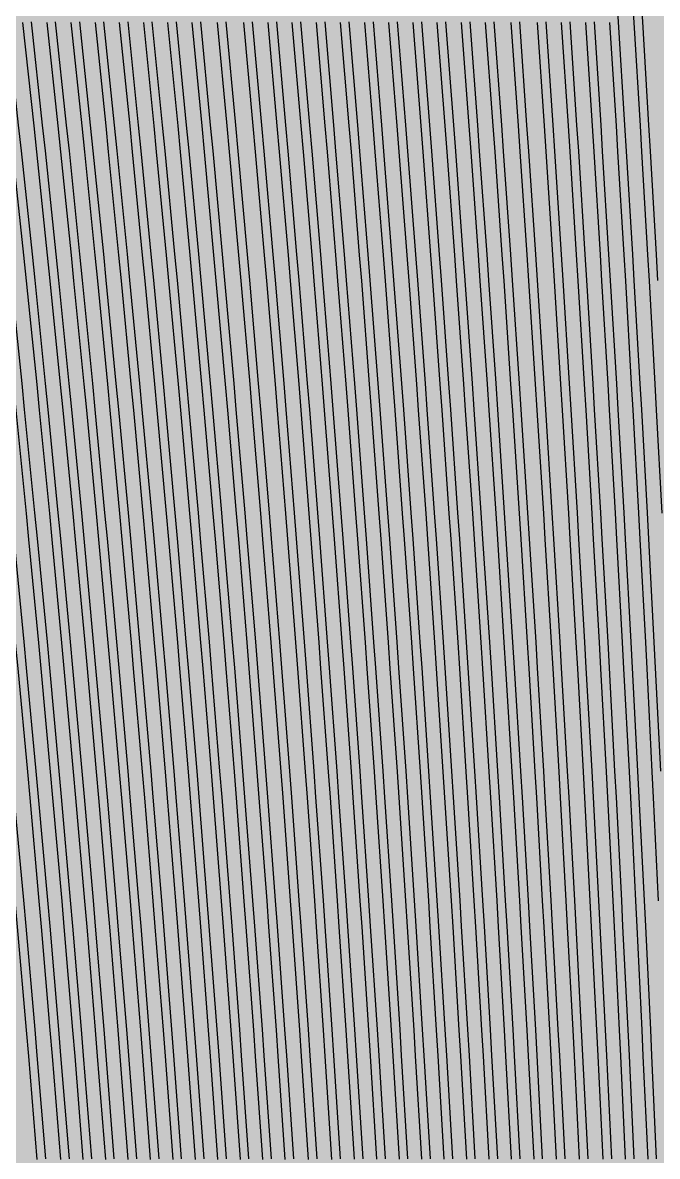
# Model space of a CAD drawing. Header units: metres. Extents: x -7220 to 10980, y -29667 to 1833.
# Drawn here: x 1545 to 1698.6, y -16985 to -16710.8 of the extents above; entities that cross this region are included whole.
import ezdxf

# ---------------------------------------------------------------- set-up
doc = ezdxf.new("R2010")
doc.units = ezdxf.units.M
doc.layers.add('Metal1', color=4, linetype='CONTINUOUS')
doc.layers.add('Polyimide', color=7, linetype='CONTINUOUS')

msp = doc.modelspace()

# ---------------------------------------------------------------- hatches: boundary and pattern name
at = {"layer": 'Polyimide'}
msp.add_hatch(color=7, dxfattribs=at).paths.add_polyline_path([(4099.45, -13861.55), (4142.64, -14152.77), (4214.18, -14438.35), (4313.36, -14715.55), (4439.24, -14981.69), (4590.59, -15234.21), (4765.97, -15470.68), (4963.68, -15688.82), (5181.82, -15886.53), (5418.29, -16061.91), (5670.81, -16213.26), (5936.95, -16339.14), (6214.15, -16438.32), (6499.73, -16509.85), (6790.95, -16553.05), (7085, -16567.5), (9980.38, -16567.5), (10058.79, -16571.35), (10136.45, -16582.87), (10212.6, -16601.95), (10286.52, -16628.4), (10357.49, -16661.96), (10424.83, -16702.32), (10487.89, -16749.09), (10546.06, -16801.81), (10598.78, -16859.98), (10645.55, -16923.04), (10685.91, -16990.38), (10719.48, -17061.35), (10745.93, -17135.27), (10765, -17211.43), (10776.52, -17289.08), (10780.38, -17367.5), (10780.38, -21957.3), (10741.61, -22012.91), (10705.97, -22070.59), (10673.58, -22130.14), (10644.53, -22191.39), (10618.92, -22254.16), (10596.82, -22318.25), (10578.3, -22383.46), (10563.41, -22449.6), (10552.21, -22516.46), (10544.72, -22583.84), (10540.97, -22651.53), (10540.97, -22719.32), (10544.72, -22787.01), (10552.21, -22854.38), (10563.41, -22921.24), (10578.3, -22987.38), (10596.82, -23052.6), (10618.92, -23116.68), (10644.53, -23179.45), (10673.58, -23240.71), (10705.97, -23300.26), (10741.61, -23357.93), (10780.38, -23413.54), (10780.38, -28667.5), (10776.52, -28745.91), (10765, -28823.57), (10745.93, -28899.73), (10719.48, -28973.65), (10685.91, -29044.62), (10645.55, -29111.96), (10598.78, -29175.01), (10546.06, -29233.19), (10487.89, -29285.91), (10424.83, -29332.68), (10357.49, -29373.04), (10286.52, -29406.6), (10212.6, -29433.05), (10136.45, -29452.13), (10058.79, -29463.65), (9980.38, -29467.5), (-6219.63, -29467.5), (-6298.04, -29463.65), (-6375.7, -29452.13), (-6451.85, -29433.05), (-6525.77, -29406.6), (-6596.74, -29373.04), (-6664.08, -29332.68), (-6727.14, -29285.91), (-6785.31, -29233.19), (-6838.03, -29175.01), (-6884.8, -29111.96), (-6925.16, -29044.62), (-6958.73, -28973.65), (-6985.18, -28899.73), (-7004.25, -28823.57), (-7015.77, -28745.91), (-7019.63, -28667.5), (-7019.63, -23426.32), (-6979.36, -23370.07), (-6942.33, -23311.63), (-6908.66, -23251.2), (-6878.45, -23188.96), (-6851.81, -23125.12), (-6828.81, -23059.88), (-6809.53, -22993.44), (-6794.04, -22926.02), (-6782.37, -22857.83), (-6774.57, -22789.09), (-6770.67, -22720.02), (-6770.67, -22650.84), (-6774.57, -22581.77), (-6782.37, -22513.03), (-6794.04, -22444.84), (-6809.53, -22377.42), (-6828.81, -22310.98), (-6851.81, -22245.74), (-6878.45, -22181.89), (-6908.66, -22119.66), (-6942.33, -22059.22), (-6979.36, -22000.79), (-7019.63, -21944.54), (-7019.63, -17367.5), (-7015.77, -17289.08), (-7004.25, -17211.43), (-6985.18, -17135.27), (-6958.73, -17061.35), (-6925.16, -16990.38), (-6884.8, -16923.04), (-6838.03, -16859.98), (-6785.31, -16801.81), (-6727.14, -16749.09), (-6664.08, -16702.32), (-6596.74, -16661.96), (-6525.77, -16628.4), (-6451.85, -16601.95), (-6375.7, -16582.87), (-6298.04, -16571.35), (-6219.63, -16567.5), (-3314, -16567.5), (-3019.95, -16553.05), (-2728.73, -16509.85), (-2443.15, -16438.32), (-2165.95, -16339.14), (-1899.81, -16213.26), (-1647.29, -16061.91), (-1410.82, -15886.53), (-1192.68, -15688.82), (-994.97, -15470.68), (-819.59, -15234.21), (-668.24, -14981.69), (-542.36, -14715.55), (-443.18, -14438.35), (-371.64, -14152.77), (-328.45, -13861.55), (-314, -13567.5), (-314, -13373.48), (-317.45, -13328.11), (-327.72, -13283.78), (-344.58, -13241.52), (-367.63, -13202.3), (-396.35, -13167.01), (-430.08, -13136.47), (-468.03, -13111.38), (-509.35, -13092.32), (-509.35, -13092.32), (-578.18, -13061.27), (-642.2, -13021.24), (-700.26, -12972.96), (-751.3, -12917.31), (-794.39, -12855.3), (-828.74, -12788.06), (-853.73, -12716.8), (-868.91, -12642.84), (-874, -12567.5), (-868.91, -12492.16), (-853.73, -12418.19), (-828.74, -12346.94), (-794.39, -12279.7), (-751.3, -12217.69), (-700.26, -12162.04), (-642.2, -12113.76), (-578.18, -12073.73), (-509.35, -12042.68), (-509.35, -12042.68), (-468.03, -12023.62), (-430.08, -11998.53), (-396.35, -11967.99), (-367.63, -11932.7), (-344.58, -11893.47), (-327.72, -11851.21), (-317.45, -11806.89), (-314, -11761.52), (-314, -11074.31), (-317.45, -11028.94), (-327.72, -10984.62), (-344.58, -10942.36), (-367.63, -10903.13), (-396.35, -10867.84), (-430.08, -10837.3), (-468.03, -10812.21), (-509.35, -10793.16), (-509.35, -10793.16), (-578.18, -10762.1), (-642.2, -10722.07), (-700.26, -10673.8), (-751.3, -10618.15), (-794.39, -10556.13), (-828.74, -10488.89), (-853.73, -10417.64), (-868.91, -10343.67), (-874, -10268.33), (-868.91, -10192.99), (-853.73, -10119.03), (-828.74, -10047.77), (-794.39, -9980.53), (-751.3, -9918.52), (-700.26, -9862.87), (-642.2, -9814.59), (-578.18, -9774.56), (-509.35, -9743.51), (-509.35, -9743.51), (-468.03, -9724.45), (-430.08, -9699.36), (-396.35, -9668.82), (-367.63, -9633.53), (-344.58, -9594.31), (-327.72, -9552.05), (-317.45, -9507.72), (-314, -9462.35), (-314, -8775.14), (-317.45, -8729.78), (-327.72, -8685.45), (-344.58, -8643.19), (-367.63, -8603.96), (-396.35, -8568.68), (-430.08, -8538.14), (-468.03, -8513.05), (-509.35, -8493.99), (-509.35, -8493.99), (-578.18, -8462.94), (-642.2, -8422.91), (-700.26, -8374.63), (-751.3, -8318.98), (-794.39, -8256.97), (-828.74, -8189.73), (-853.73, -8118.47), (-868.91, -8044.5), (-874, -7969.17), (-868.91, -7893.83), (-853.73, -7819.86), (-828.74, -7748.61), (-794.39, -7681.36), (-751.3, -7619.35), (-700.26, -7563.7), (-642.2, -7515.42), (-578.18, -7475.4), (-509.35, -7444.34), (-509.35, -7444.34), (-468.03, -7425.28), (-430.08, -7400.2), (-396.35, -7369.66), (-367.63, -7334.37), (-344.58, -7295.14), (-327.72, -7252.88), (-317.45, -7208.56), (-314, -7163.19), (-314, -6475.98), (-317.45, -6430.61), (-327.72, -6386.29), (-344.58, -6344.02), (-367.63, -6304.8), (-396.35, -6269.51), (-430.08, -6238.97), (-468.03, -6213.88), (-509.35, -6194.82), (-509.35, -6194.82), (-578.18, -6163.77), (-642.2, -6123.74), (-700.26, -6075.46), (-751.3, -6019.81), (-794.39, -5957.8), (-828.74, -5890.56), (-853.73, -5819.31), (-868.91, -5745.34), (-874, -5670), (-868.91, -5594.66), (-853.73, -5520.69), (-828.74, -5449.44), (-794.39, -5382.2), (-751.3, -5320.19), (-700.26, -5264.54), (-642.2, -5216.26), (-578.18, -5176.23), (-509.35, -5145.18), (-509.35, -5145.18), (-468.03, -5126.12), (-430.08, -5101.03), (-396.35, -5070.49), (-367.63, -5035.2), (-344.58, -4995.98), (-327.72, -4953.71), (-317.45, -4909.39), (-314, -4864.02), (-314, 380), (-314, 1532.5), (-269, 1532.5), (-268.78, 1525.63), (-268.1, 1518.79), (-266.98, 1512.02), (-265.42, 1505.32), (-263.43, 1498.75), (-261.01, 1492.32), (-258.17, 1486.06), (-254.93, 1480), (-251.3, 1474.17), (-247.3, 1468.58), (-242.94, 1463.27), (-238.25, 1458.25), (-233.23, 1453.56), (-227.92, 1449.2), (-222.33, 1445.2), (-216.5, 1441.57), (-210.44, 1438.33), (-204.18, 1435.49), (-197.75, 1433.07), (-191.18, 1431.08), (-184.48, 1429.52), (-177.71, 1428.4), (-170.87, 1427.72), (-164, 1427.5), (-157.13, 1427.72), (-150.29, 1428.4), (-143.52, 1429.52), (-136.82, 1431.08), (-130.25, 1433.07), (-123.82, 1435.49), (-117.56, 1438.33), (-111.5, 1441.57), (-105.67, 1445.2), (-100.08, 1449.2), (-94.77, 1453.56), (-89.75, 1458.25), (-85.06, 1463.27), (-80.7, 1468.58), (-76.7, 1474.17), (-73.07, 1480), (-69.83, 1486.06), (-66.99, 1492.32), (-64.57, 1498.75), (-62.58, 1505.32), (-61.02, 1512.02), (-59.9, 1518.79), (-59.22, 1525.63), (-59, 1532.5), (1786, 1532.5), (3835, 1532.5), (3835.21, 1539.04), (3835.86, 1545.55), (3836.92, 1552.01), (3838.41, 1558.38), (3840.31, 1564.64), (3842.61, 1570.77), (3845.31, 1576.73), (3848.4, 1582.5), (3851.85, 1588.06), (3855.66, 1593.38), (3859.82, 1598.43), (3864.29, 1603.21), (3869.07, 1607.68), (3874.12, 1611.84), (3879.44, 1615.65), (3885, 1619.1), (3890.77, 1622.19), (3896.73, 1624.89), (3902.86, 1627.19), (3909.12, 1629.09), (3915.49, 1630.58), (3921.95, 1631.64), (3928.46, 1632.29), (3935, 1632.5), (3941.54, 1632.29), (3948.05, 1631.64), (3954.51, 1630.58), (3960.88, 1629.09), (3967.14, 1627.19), (3973.27, 1624.89), (3979.23, 1622.19), (3985, 1619.1), (3990.56, 1615.65), (3995.88, 1611.84), (4000.93, 1607.68), (4005.71, 1603.21), (4010.18, 1598.43), (4014.34, 1593.38), (4018.15, 1588.06), (4021.6, 1582.5), (4024.69, 1576.73), (4027.39, 1570.77), (4029.69, 1564.64), (4031.59, 1558.38), (4033.08, 1552.01), (4034.14, 1545.55), (4034.79, 1539.04), (4035, 1532.5), (4085, 1532.5), (4085, 380), (4085, 330), (4085, -4864.02), (4088.45, -4909.39), (4098.72, -4953.71), (4115.58, -4995.98), (4138.63, -5035.2), (4167.35, -5070.49), (4201.08, -5101.03), (4239.03, -5126.12), (4280.35, -5145.18), (4280.35, -5145.18), (4349.18, -5176.23), (4413.2, -5216.26), (4471.26, -5264.54), (4522.3, -5320.19), (4565.39, -5382.2), (4599.74, -5449.44), (4624.73, -5520.69), (4639.91, -5594.66), (4645, -5670), (4639.91, -5745.34), (4624.73, -5819.31), (4599.74, -5890.56), (4565.39, -5957.8), (4522.3, -6019.81), (4471.26, -6075.46), (4413.2, -6123.74), (4349.18, -6163.77), (4280.35, -6194.82), (4239.03, -6213.88), (4201.08, -6238.97), (4167.35, -6269.51), (4138.63, -6304.8), (4115.58, -6344.02), (4098.72, -6386.29), (4088.45, -6430.61), (4085, -6475.98), (4085, -13567.5), (4099.45, -13861.55)])

# ---------------------------------------------------------------- linework, layer by layer
at = {"layer": 'Metal1'}
for points in [[(1675.92, -16523.2), (1677.84, -16548.19), (1678.31, -16554.45), (1680.17, -16579.44), (1680.62, -16585.69), (1682.41, -16610.68), (1682.85, -16616.93), (1684.59, -16641.92), (1685.01, -16648.17), (1686.68, -16673.17), (1687.09, -16679.42), (1688.71, -16704.41), (1689.1, -16710.66), (1690.66, -16735.65), (1691.04, -16741.9), (1692.54, -16766.9), (1692.9, -16773.15), (1694.34, -16798.14), (1694.7, -16804.39), (1696.08, -16829.38), (1696.42, -16835.63), (1697.75, -16860.63), (1698.07, -16866.88), (1699.35, -16891.87)], [(1699.73, -16829.49), (1698.39, -16804.5), (1698.04, -16798.25), (1696.64, -16773.26), (1696.29, -16767.01), (1694.83, -16742.02), (1694.46, -16735.77), (1692.95, -16710.78), (1692.57, -16704.54), (1691, -16679.55), (1690.6, -16673.3), (1688.98, -16648.31), (1688.56, -16642.06), (1686.88, -16617.07), (1686.45, -16610.82), (1684.71, -16585.83), (1684.27, -16579.58), (1682.47, -16554.59), (1682.01, -16548.34), (1680.15, -16523.35)], [(1682.14, -16523.2), (1684.01, -16548.2), (1684.46, -16554.45), (1686.27, -16579.44), (1686.71, -16585.69), (1688.45, -16610.68), (1688.88, -16616.93), (1690.56, -16641.93), (1690.97, -16648.18), (1692.6, -16673.17), (1693, -16679.42), (1694.56, -16704.41), (1694.95, -16710.66), (1696.46, -16735.66), (1696.83, -16741.91), (1698.28, -16766.9), (1698.64, -16773.15)], [(1548.58, -16985.72), (1546.5, -16960.74), (1545.97, -16954.49), (1543.78, -16929.5), (1543.23, -16923.25), (1540.94, -16898.26), (1540.36, -16892.01), (1537.98, -16867.03), (1537.37, -16860.78), (1534.88, -16835.79), (1534.25, -16829.54), (1531.66, -16804.55), (1531, -16798.3), (1528.31, -16773.32), (1527.62, -16767.07), (1524.82, -16742.08), (1524.11, -16735.83), (1521.2, -16710.84), (1520.46, -16704.59)], [(1523.19, -16710.61), (1526.09, -16735.6), (1526.81, -16741.86), (1529.61, -16766.85), (1530.3, -16773.1), (1532.99, -16798.09), (1533.65, -16804.35), (1536.24, -16829.34), (1536.87, -16835.59), (1539.36, -16860.58), (1539.97, -16866.84), (1542.35, -16891.83), (1542.94, -16898.08), (1545.22, -16923.07), (1545.78, -16929.32), (1547.96, -16954.32), (1548.49, -16960.57), (1550.57, -16985.56)], [(1554.28, -16985.72), (1552.25, -16960.74), (1551.73, -16954.49), (1549.6, -16929.5), (1549.06, -16923.25), (1546.83, -16898.26), (1546.26, -16892.01), (1543.94, -16867.02), (1543.34, -16860.77), (1540.92, -16835.79), (1540.3, -16829.54), (1537.78, -16804.55), (1537.13, -16798.3), (1534.51, -16773.31), (1533.84, -16767.06), (1531.11, -16742.08), (1530.41, -16735.83), (1527.58, -16710.84)], [(1529.56, -16710.61), (1532.4, -16735.6), (1533.09, -16741.86), (1535.83, -16766.85), (1536.5, -16773.1), (1539.12, -16798.09), (1539.77, -16804.35), (1542.29, -16829.34), (1542.91, -16835.59), (1545.34, -16860.58), (1545.93, -16866.84), (1548.25, -16891.83), (1548.82, -16898.08), (1551.05, -16923.07), (1551.59, -16929.33), (1553.72, -16954.32), (1554.24, -16960.57), (1556.27, -16985.56)], [(1559.71, -16985.72), (1557.71, -16960.73), (1557.2, -16954.48), (1555.1, -16929.5), (1554.57, -16923.25), (1552.38, -16898.26), (1551.82, -16892.01), (1549.53, -16867.02), (1548.94, -16860.77), (1546.56, -16835.79), (1545.95, -16829.54), (1543.46, -16804.55), (1542.83, -16798.3), (1540.24, -16773.31), (1539.58, -16767.06), (1536.9, -16742.08), (1536.21, -16735.82), (1533.42, -16710.84)], [(1535.41, -16710.62), (1538.2, -16735.6), (1538.89, -16741.86), (1541.57, -16766.85), (1542.23, -16773.11), (1544.82, -16798.09), (1545.45, -16804.35), (1547.94, -16829.34), (1548.55, -16835.59), (1550.94, -16860.58), (1551.52, -16866.84), (1553.81, -16891.83), (1554.37, -16898.08), (1556.56, -16923.07), (1557.1, -16929.33), (1559.19, -16954.32), (1559.7, -16960.57), (1561.7, -16985.56)], [(1565.14, -16985.72), (1563.17, -16960.73), (1562.67, -16954.48), (1560.61, -16929.5), (1560.08, -16923.25), (1557.92, -16898.26), (1557.37, -16892.01), (1555.12, -16867.02), (1554.54, -16860.77), (1552.2, -16835.78), (1551.6, -16829.53), (1549.15, -16804.55), (1548.53, -16798.3), (1545.98, -16773.31), (1545.33, -16767.06), (1542.69, -16742.07), (1542.01, -16735.82), (1539.27, -16710.84)], [(1541.26, -16710.62), (1544, -16735.61), (1544.68, -16741.86), (1547.32, -16766.85), (1547.97, -16773.11), (1550.52, -16798.1), (1551.14, -16804.35), (1553.59, -16829.34), (1554.19, -16835.6), (1556.54, -16860.59), (1557.11, -16866.84), (1559.36, -16891.83), (1559.92, -16898.08), (1562.07, -16923.08), (1562.6, -16929.33), (1564.66, -16954.32), (1565.17, -16960.57), (1567.13, -16985.56)], [(1570.57, -16985.72), (1568.63, -16960.73), (1568.14, -16954.48), (1566.11, -16929.49), (1565.59, -16923.24), (1563.47, -16898.26), (1562.93, -16892.01), (1560.71, -16867.02), (1560.14, -16860.77), (1557.83, -16835.78), (1557.24, -16829.53), (1554.84, -16804.55), (1554.22, -16798.3), (1551.72, -16773.31), (1551.08, -16767.06), (1548.48, -16742.07), (1547.82, -16735.82), (1545.11, -16710.84)], [(1547.1, -16710.62), (1549.8, -16735.61), (1550.47, -16741.86), (1553.07, -16766.85), (1553.71, -16773.11), (1556.21, -16798.1), (1556.83, -16804.35), (1559.24, -16829.34), (1559.83, -16835.6), (1562.14, -16860.59), (1562.7, -16866.84), (1564.92, -16891.83), (1565.46, -16898.09), (1567.58, -16923.08), (1568.1, -16929.33), (1570.13, -16954.32), (1570.63, -16960.57), (1572.56, -16985.57)], [(1576, -16985.72), (1574.09, -16960.73), (1573.61, -16954.48), (1571.61, -16929.49), (1571.1, -16923.24), (1569.01, -16898.26), (1568.48, -16892.01), (1566.3, -16867.02), (1565.75, -16860.77), (1563.47, -16835.78), (1562.89, -16829.53), (1560.53, -16804.54), (1559.92, -16798.29), (1557.46, -16773.31), (1556.83, -16767.06), (1554.27, -16742.07), (1553.62, -16735.82), (1550.96, -16710.83)], [(1552.95, -16710.62), (1555.61, -16735.61), (1556.26, -16741.87), (1558.82, -16766.85), (1559.45, -16773.11), (1561.91, -16798.1), (1562.52, -16804.35), (1564.88, -16829.34), (1565.46, -16835.6), (1567.74, -16860.59), (1568.29, -16866.84), (1570.47, -16891.83), (1571.01, -16898.09), (1573.09, -16923.08), (1573.61, -16929.33), (1575.6, -16954.32), (1576.09, -16960.58), (1577.99, -16985.57)], [(1581.43, -16985.72), (1579.56, -16960.73), (1579.08, -16954.48), (1577.11, -16929.49), (1576.61, -16923.24), (1574.56, -16898.25), (1574.04, -16892), (1571.89, -16867.02), (1571.35, -16860.77), (1569.11, -16835.78), (1568.54, -16829.53), (1566.21, -16804.54), (1565.62, -16798.29), (1563.2, -16773.31), (1562.58, -16767.05), (1560.06, -16742.07), (1559.42, -16735.82), (1556.81, -16710.83)], [(1558.79, -16710.62), (1561.41, -16735.61), (1562.05, -16741.87), (1564.57, -16766.86), (1565.19, -16773.11), (1567.61, -16798.1), (1568.2, -16804.36), (1570.53, -16829.35), (1571.1, -16835.6), (1573.34, -16860.59), (1573.89, -16866.84), (1576.03, -16891.83), (1576.55, -16898.09), (1578.61, -16923.08), (1579.11, -16929.33), (1581.07, -16954.32), (1581.55, -16960.58), (1583.42, -16985.57)], [(1586.86, -16985.71), (1585.02, -16960.73), (1584.55, -16954.48), (1582.62, -16929.49), (1582.12, -16923.24), (1580.11, -16898.25), (1579.59, -16892), (1577.48, -16867.02), (1576.95, -16860.77), (1574.75, -16835.78), (1574.19, -16829.53), (1571.9, -16804.54), (1571.32, -16798.29), (1568.93, -16773.3), (1568.33, -16767.05), (1565.85, -16742.07), (1565.22, -16735.82), (1562.65, -16710.83)], [(1564.64, -16710.62), (1567.21, -16735.61), (1567.84, -16741.87), (1570.32, -16766.86), (1570.92, -16773.11), (1573.31, -16798.1), (1573.89, -16804.36), (1576.18, -16829.35), (1576.74, -16835.6), (1578.94, -16860.59), (1579.48, -16866.85), (1581.58, -16891.84), (1582.1, -16898.09), (1584.12, -16923.08), (1584.61, -16929.33), (1586.54, -16954.33), (1587.01, -16960.58), (1588.85, -16985.57)], [(1592.29, -16985.71), (1590.48, -16960.73), (1590.02, -16954.48), (1588.12, -16929.49), (1587.63, -16923.24), (1585.65, -16898.25), (1585.15, -16892), (1583.07, -16867.01), (1582.55, -16860.76), (1580.39, -16835.78), (1579.84, -16829.53), (1577.59, -16804.54), (1577.01, -16798.29), (1574.67, -16773.3), (1574.07, -16767.05), (1571.64, -16742.07), (1571.02, -16735.81), (1568.5, -16710.83)], [(1570.49, -16710.63), (1573.01, -16735.62), (1573.63, -16741.87), (1576.07, -16766.86), (1576.66, -16773.11), (1579, -16798.1), (1579.58, -16804.36), (1581.83, -16829.35), (1582.38, -16835.6), (1584.54, -16860.59), (1585.07, -16866.85), (1587.14, -16891.84), (1587.65, -16898.09), (1589.63, -16923.08), (1590.11, -16929.34), (1592.01, -16954.33), (1592.47, -16960.58), (1594.28, -16985.57)], [(1597.72, -16985.71), (1595.94, -16960.72), (1595.49, -16954.47), (1593.62, -16929.49), (1593.15, -16923.24), (1591.2, -16898.25), (1590.7, -16892), (1588.67, -16867.01), (1588.15, -16860.76), (1586.02, -16835.77), (1585.48, -16829.52), (1583.27, -16804.54), (1582.71, -16798.29), (1580.41, -16773.3), (1579.82, -16767.05), (1577.43, -16742.06), (1576.82, -16735.81), (1574.34, -16710.83)], [(1576.33, -16710.63), (1578.81, -16735.62), (1579.42, -16741.87), (1581.81, -16766.86), (1582.4, -16773.12), (1584.7, -16798.11), (1585.26, -16804.36), (1587.48, -16829.35), (1588.02, -16835.6), (1590.14, -16860.59), (1590.66, -16866.85), (1592.69, -16891.84), (1593.19, -16898.09), (1595.14, -16923.08), (1595.62, -16929.34), (1597.48, -16954.33), (1597.94, -16960.58), (1599.71, -16985.57)], [(1603.15, -16985.71), (1601.4, -16960.72), (1600.96, -16954.47), (1599.13, -16929.49), (1598.66, -16923.24), (1596.74, -16898.25), (1596.25, -16892), (1594.26, -16867.01), (1593.75, -16860.76), (1591.66, -16835.77), (1591.13, -16829.52), (1588.96, -16804.54), (1588.41, -16798.29), (1586.15, -16773.3), (1585.57, -16767.05), (1583.22, -16742.06), (1582.63, -16735.81), (1580.19, -16710.82)], [(1582.18, -16710.63), (1584.62, -16735.62), (1585.22, -16741.87), (1587.56, -16766.86), (1588.14, -16773.12), (1590.4, -16798.11), (1590.95, -16804.36), (1593.12, -16829.35), (1593.66, -16835.61), (1595.74, -16860.6), (1596.25, -16866.85), (1598.25, -16891.84), (1598.74, -16898.09), (1600.65, -16923.08), (1601.12, -16929.34), (1602.95, -16954.33), (1603.4, -16960.58), (1605.14, -16985.57)], [(1608.58, -16985.71), (1606.86, -16960.72), (1606.42, -16954.47), (1604.63, -16929.48), (1604.17, -16923.23), (1602.29, -16898.25), (1601.81, -16892), (1599.85, -16867.01), (1599.35, -16860.76), (1597.3, -16835.77), (1596.78, -16829.52), (1594.65, -16804.53), (1594.1, -16798.28), (1591.89, -16773.3), (1591.32, -16767.05), (1589.02, -16742.06), (1588.43, -16735.81), (1586.03, -16710.82)], [(1588.03, -16710.63), (1590.42, -16735.62), (1591.01, -16741.87), (1593.31, -16766.86), (1593.88, -16773.12), (1596.1, -16798.11), (1596.64, -16804.36), (1598.77, -16829.35), (1599.29, -16835.61), (1601.34, -16860.6), (1601.84, -16866.85), (1603.8, -16891.84), (1604.28, -16898.09), (1606.16, -16923.09), (1606.62, -16929.34), (1608.42, -16954.33), (1608.86, -16960.58), (1610.57, -16985.57)], [(1614.17, -16985.71), (1612.5, -16960.72), (1612.07, -16954.47), (1610.32, -16929.48), (1609.87, -16923.23), (1608.04, -16898.24), (1607.57, -16891.99), (1605.66, -16867.01), (1605.17, -16860.76), (1603.18, -16835.77), (1602.67, -16829.52), (1600.59, -16804.53), (1600.06, -16798.28), (1597.9, -16773.29), (1597.35, -16767.04), (1595.1, -16742.06), (1594.53, -16735.81), (1592.2, -16710.82)], [(1594.19, -16710.63), (1596.52, -16735.62), (1597.09, -16741.88), (1599.34, -16766.87), (1599.89, -16773.12), (1602.05, -16798.11), (1602.58, -16804.36), (1604.66, -16829.36), (1605.17, -16835.61), (1607.17, -16860.6), (1607.65, -16866.85), (1609.57, -16891.84), (1610.04, -16898.1), (1611.87, -16923.09), (1612.31, -16929.34), (1614.07, -16954.33), (1614.49, -16960.58), (1616.17, -16985.58)], [(1619.87, -16985.71), (1618.25, -16960.72), (1617.83, -16954.47), (1616.14, -16929.48), (1615.7, -16923.23), (1613.93, -16898.24), (1613.47, -16891.99), (1611.62, -16867), (1611.15, -16860.75), (1609.21, -16835.77), (1608.72, -16829.52), (1606.71, -16804.53), (1606.19, -16798.28), (1604.1, -16773.29), (1603.57, -16767.04), (1601.39, -16742.05), (1600.83, -16735.8), (1598.57, -16710.82)], [(1600.56, -16710.63), (1602.82, -16735.63), (1603.38, -16741.88), (1605.56, -16766.87), (1606.09, -16773.12), (1608.19, -16798.11), (1608.7, -16804.37), (1610.71, -16829.36), (1611.21, -16835.61), (1613.14, -16860.6), (1613.62, -16866.85), (1615.47, -16891.85), (1615.92, -16898.1), (1617.7, -16923.09), (1618.13, -16929.34), (1619.83, -16954.33), (1620.24, -16960.59), (1621.86, -16985.58)], [(1625.3, -16985.7), (1623.71, -16960.72), (1623.3, -16954.47), (1621.64, -16929.48), (1621.21, -16923.23), (1619.47, -16898.24), (1619.03, -16891.99), (1617.21, -16867), (1616.75, -16860.75), (1614.85, -16835.77), (1614.37, -16829.52), (1612.39, -16804.53), (1611.89, -16798.28), (1609.84, -16773.29), (1609.31, -16767.04), (1607.18, -16742.05), (1606.63, -16735.8), (1604.42, -16710.81)], [(1606.41, -16710.64), (1608.63, -16735.63), (1609.17, -16741.88), (1611.31, -16766.87), (1611.83, -16773.12), (1613.88, -16798.12), (1614.39, -16804.37), (1616.36, -16829.36), (1616.85, -16835.61), (1618.74, -16860.6), (1619.21, -16866.86), (1621.02, -16891.85), (1621.47, -16898.1), (1623.21, -16923.09), (1623.63, -16929.34), (1625.3, -16954.34), (1625.71, -16960.59), (1627.29, -16985.58)], [(1630.73, -16985.7), (1629.17, -16960.71), (1628.77, -16954.47), (1627.14, -16929.48), (1626.72, -16923.23), (1625.02, -16898.24), (1624.58, -16891.99), (1622.8, -16867), (1622.35, -16860.75), (1620.49, -16835.76), (1620.02, -16829.51), (1618.08, -16804.53), (1617.59, -16798.28), (1615.58, -16773.29), (1615.06, -16767.04), (1612.97, -16742.05), (1612.44, -16735.8), (1610.26, -16710.81)], [(1612.26, -16710.64), (1614.43, -16735.63), (1614.96, -16741.88), (1617.05, -16766.87), (1617.57, -16773.13), (1619.58, -16798.12), (1620.08, -16804.37), (1622.01, -16829.36), (1622.48, -16835.61), (1624.34, -16860.61), (1624.8, -16866.86), (1626.58, -16891.85), (1627.01, -16898.1), (1628.72, -16923.09), (1629.14, -16929.34), (1630.77, -16954.34), (1631.17, -16960.59), (1632.72, -16985.58)], [(1636.16, -16985.7), (1634.63, -16960.71), (1634.24, -16954.46), (1632.64, -16929.48), (1632.24, -16923.23), (1630.57, -16898.24), (1630.14, -16891.99), (1628.39, -16867), (1627.95, -16860.75), (1626.13, -16835.76), (1625.66, -16829.51), (1623.77, -16804.52), (1623.28, -16798.27), (1621.31, -16773.29), (1620.81, -16767.04), (1618.76, -16742.05), (1618.24, -16735.8), (1616.11, -16710.81)], [(1618.1, -16710.64), (1620.23, -16735.63), (1620.75, -16741.88), (1622.8, -16766.87), (1623.31, -16773.13), (1625.28, -16798.12), (1625.76, -16804.37), (1627.66, -16829.36), (1628.12, -16835.62), (1629.94, -16860.61), (1630.39, -16866.86), (1632.13, -16891.85), (1632.56, -16898.1), (1634.23, -16923.09), (1634.64, -16929.35), (1636.24, -16954.34), (1636.63, -16960.59), (1638.15, -16985.58)], [(1641.59, -16985.7), (1640.09, -16960.71), (1639.71, -16954.46), (1638.15, -16929.47), (1637.75, -16923.22), (1636.11, -16898.24), (1635.69, -16891.99), (1633.98, -16867), (1633.55, -16860.75), (1631.77, -16835.76), (1631.31, -16829.51), (1629.46, -16804.52), (1628.98, -16798.27), (1627.05, -16773.28), (1626.56, -16767.03), (1624.55, -16742.05), (1624.04, -16735.8), (1621.96, -16710.81)], [(1623.95, -16710.64), (1626.03, -16735.63), (1626.54, -16741.89), (1628.55, -16766.88), (1629.04, -16773.13), (1630.98, -16798.12), (1631.45, -16804.37), (1633.31, -16829.36), (1633.76, -16835.62), (1635.54, -16860.61), (1635.98, -16866.86), (1637.69, -16891.85), (1638.11, -16898.1), (1639.74, -16923.1), (1640.14, -16929.35), (1641.71, -16954.34), (1642.09, -16960.59), (1643.58, -16985.58)], [(1647.02, -16985.7), (1645.56, -16960.71), (1645.18, -16954.46), (1643.65, -16929.47), (1643.26, -16923.22), (1641.66, -16898.23), (1641.25, -16891.99), (1639.58, -16867), (1639.15, -16860.75), (1637.4, -16835.76), (1636.96, -16829.51), (1635.14, -16804.52), (1634.68, -16798.27), (1632.79, -16773.28), (1632.31, -16767.03), (1630.34, -16742.05), (1629.84, -16735.8), (1627.8, -16710.81)], [(1629.79, -16710.64), (1631.83, -16735.63), (1632.34, -16741.89), (1634.3, -16766.88), (1634.78, -16773.13), (1636.67, -16798.12), (1637.14, -16804.37), (1638.95, -16829.37), (1639.4, -16835.62), (1641.14, -16860.61), (1641.57, -16866.86), (1643.24, -16891.85), (1643.65, -16898.11), (1645.25, -16923.1), (1645.65, -16929.35), (1647.18, -16954.34), (1647.55, -16960.59), (1649.01, -16985.58)], [(1652.45, -16985.7), (1651.02, -16960.71), (1650.65, -16954.46), (1649.15, -16929.47), (1648.77, -16923.22), (1647.2, -16898.23), (1646.8, -16891.98), (1645.17, -16866.99), (1644.75, -16860.75), (1643.04, -16835.76), (1642.61, -16829.51), (1640.83, -16804.52), (1640.38, -16798.27), (1638.53, -16773.28), (1638.06, -16767.03), (1636.13, -16742.04), (1635.64, -16735.79), (1633.65, -16710.81)], [(1635.64, -16710.64), (1637.64, -16735.64), (1638.13, -16741.89), (1640.05, -16766.88), (1640.52, -16773.13), (1642.37, -16798.12), (1642.82, -16804.38), (1644.6, -16829.37), (1645.04, -16835.62), (1646.74, -16860.61), (1647.16, -16866.86), (1648.8, -16891.85), (1649.2, -16898.11), (1650.77, -16923.1), (1651.15, -16929.35), (1652.65, -16954.34), (1653.01, -16960.59), (1654.44, -16985.59)], [(1657.88, -16985.7), (1656.48, -16960.71), (1656.12, -16954.46), (1654.66, -16929.47), (1654.28, -16923.22), (1652.75, -16898.23), (1652.36, -16891.98), (1650.76, -16866.99), (1650.35, -16860.74), (1648.68, -16835.76), (1648.25, -16829.51), (1646.52, -16804.52), (1646.07, -16798.27), (1644.26, -16773.28), (1643.8, -16767.03), (1641.92, -16742.04), (1641.44, -16735.79), (1639.49, -16710.8)], [(1641.49, -16710.65), (1643.44, -16735.64), (1643.92, -16741.89), (1645.8, -16766.88), (1646.26, -16773.13), (1648.07, -16798.13), (1648.51, -16804.38), (1650.25, -16829.37), (1650.68, -16835.62), (1652.34, -16860.61), (1652.75, -16866.86), (1654.35, -16891.86), (1654.75, -16898.11), (1656.28, -16923.1), (1656.65, -16929.35), (1658.12, -16954.34), (1658.48, -16960.59), (1659.87, -16985.59)], [(1663.31, -16985.7), (1661.94, -16960.71), (1661.59, -16954.46), (1660.16, -16929.47), (1659.79, -16923.22), (1658.3, -16898.23), (1657.91, -16891.98), (1656.35, -16866.99), (1655.95, -16860.74), (1654.32, -16835.75), (1653.9, -16829.5), (1652.2, -16804.52), (1651.77, -16798.27), (1650, -16773.28), (1649.55, -16767.03), (1647.71, -16742.04), (1647.25, -16735.79), (1645.34, -16710.8)], [(1647.33, -16710.65), (1649.24, -16735.64), (1649.71, -16741.89), (1651.55, -16766.88), (1652, -16773.14), (1653.77, -16798.13), (1654.2, -16804.38), (1655.9, -16829.37), (1656.31, -16835.62), (1657.95, -16860.61), (1658.34, -16866.87), (1659.91, -16891.86), (1660.29, -16898.11), (1661.79, -16923.1), (1662.16, -16929.35), (1663.59, -16954.34), (1663.94, -16960.6), (1665.3, -16985.59)], [(1668.74, -16985.69), (1667.4, -16960.71), (1667.06, -16954.46), (1665.66, -16929.47), (1665.3, -16923.22), (1663.84, -16898.23), (1663.47, -16891.98), (1661.94, -16866.99), (1661.55, -16860.74), (1659.96, -16835.75), (1659.55, -16829.5), (1657.89, -16804.51), (1657.47, -16798.26), (1655.74, -16773.28), (1655.3, -16767.03), (1653.51, -16742.04), (1653.05, -16735.79), (1651.19, -16710.8)], [(1653.18, -16710.65), (1655.04, -16735.64), (1655.5, -16741.89), (1657.3, -16766.88), (1657.74, -16773.14), (1659.46, -16798.13), (1659.89, -16804.38), (1661.55, -16829.37), (1661.95, -16835.62), (1663.55, -16860.62), (1663.94, -16866.87), (1665.46, -16891.86), (1665.84, -16898.11), (1667.3, -16923.1), (1667.66, -16929.35), (1669.06, -16954.35), (1669.4, -16960.6), (1670.73, -16985.59)], [(1674.17, -16985.69), (1672.86, -16960.7), (1672.53, -16954.46), (1671.16, -16929.47), (1670.82, -16923.22), (1669.39, -16898.23), (1669.02, -16891.98), (1667.53, -16866.99), (1667.15, -16860.74), (1665.59, -16835.75), (1665.2, -16829.5), (1663.58, -16804.51), (1663.16, -16798.26), (1661.48, -16773.27), (1661.05, -16767.02), (1659.3, -16742.04), (1658.85, -16735.79), (1657.03, -16710.8)], [(1659.03, -16710.65), (1660.85, -16735.64), (1661.29, -16741.89), (1663.04, -16766.89), (1663.47, -16773.14), (1665.16, -16798.13), (1665.57, -16804.38), (1667.19, -16829.37), (1667.59, -16835.62), (1669.15, -16860.62), (1669.53, -16866.87), (1671.02, -16891.86), (1671.38, -16898.11), (1672.81, -16923.1), (1673.16, -16929.35), (1674.53, -16954.35), (1674.86, -16960.6), (1676.16, -16985.59)], [(1679.76, -16985.69), (1678.5, -16960.7), (1678.18, -16954.45), (1676.86, -16929.46), (1676.52, -16923.21), (1675.14, -16898.22), (1674.78, -16891.98), (1673.34, -16866.99), (1672.98, -16860.74), (1671.47, -16835.75), (1671.09, -16829.5), (1669.52, -16804.51), (1669.12, -16798.26), (1667.49, -16773.27), (1667.08, -16767.02), (1665.38, -16742.03), (1664.95, -16735.78), (1663.19, -16710.8)], [(1665.19, -16710.65), (1666.95, -16735.65), (1667.38, -16741.9), (1669.07, -16766.89), (1669.49, -16773.14), (1671.12, -16798.13), (1671.52, -16804.38), (1673.08, -16829.38), (1673.47, -16835.63), (1674.97, -16860.62), (1675.34, -16866.87), (1676.78, -16891.86), (1677.13, -16898.11), (1678.52, -16923.11), (1678.85, -16929.36), (1680.17, -16954.35), (1680.5, -16960.6), (1681.76, -16985.59)], [(1685.46, -16985.69), (1684.25, -16960.7), (1683.94, -16954.45), (1682.67, -16929.46), (1682.35, -16923.21), (1681.02, -16898.22), (1680.69, -16891.97), (1679.3, -16866.98), (1678.95, -16860.74), (1677.51, -16835.75), (1677.14, -16829.5), (1675.64, -16804.51), (1675.26, -16798.26), (1673.69, -16773.27), (1673.29, -16767.02), (1671.67, -16742.03), (1671.26, -16735.78), (1669.57, -16710.79)], [(1671.56, -16710.66), (1673.25, -16735.65), (1673.67, -16741.9), (1675.29, -16766.89), (1675.69, -16773.14), (1677.25, -16798.13), (1677.63, -16804.39), (1679.14, -16829.38), (1679.51, -16835.63), (1680.95, -16860.62), (1681.3, -16866.87), (1682.68, -16891.86), (1683.02, -16898.12), (1684.35, -16923.11), (1684.67, -16929.36), (1685.94, -16954.35), (1686.25, -16960.6), (1687.45, -16985.59)], [(1690.89, -16985.69), (1689.71, -16960.7), (1689.41, -16954.45), (1688.18, -16929.46), (1687.86, -16923.21), (1686.57, -16898.22), (1686.24, -16891.97), (1684.89, -16866.98), (1684.55, -16860.73), (1683.15, -16835.74), (1682.79, -16829.5), (1681.33, -16804.51), (1680.95, -16798.26), (1679.43, -16773.27), (1679.04, -16767.02), (1677.46, -16742.03), (1677.06, -16735.78), (1675.41, -16710.79)], [(1677.41, -16710.66), (1679.05, -16735.65), (1679.46, -16741.9), (1681.04, -16766.89), (1681.43, -16773.14), (1682.95, -16798.14), (1683.32, -16804.39), (1684.78, -16829.38), (1685.14, -16835.63), (1686.55, -16860.62), (1686.89, -16866.87), (1688.24, -16891.87), (1688.57, -16898.12), (1689.86, -16923.11), (1690.17, -16929.36), (1691.41, -16954.35), (1691.71, -16960.6), (1692.88, -16985.6)], [(1696.32, -16985.69), (1695.17, -16960.7), (1694.88, -16954.45), (1693.68, -16929.46), (1693.37, -16923.21), (1692.12, -16898.22), (1691.8, -16891.97), (1690.49, -16866.98), (1690.15, -16860.73), (1688.78, -16835.74), (1688.44, -16829.49), (1687.01, -16804.5), (1686.65, -16798.26), (1685.17, -16773.27), (1684.79, -16767.02), (1683.25, -16742.03), (1682.86, -16735.78), (1681.26, -16710.79)], [(1683.26, -16710.66), (1684.86, -16735.65), (1685.25, -16741.9), (1686.79, -16766.89), (1687.16, -16773.15), (1688.65, -16798.14), (1689.01, -16804.39), (1690.43, -16829.38), (1690.78, -16835.63), (1692.15, -16860.62), (1692.48, -16866.88), (1693.79, -16891.87), (1694.11, -16898.12), (1695.37, -16923.11), (1695.68, -16929.36), (1696.88, -16954.35), (1697.17, -16960.6), (1698.31, -16985.6)], [(1698.88, -16923.21), (1697.66, -16898.22), (1697.35, -16891.97), (1696.08, -16866.98), (1695.75, -16860.73), (1694.42, -16835.74), (1694.08, -16829.49), (1692.7, -16804.5), (1692.35, -16798.25), (1690.91, -16773.26), (1690.54, -16767.01), (1689.04, -16742.03), (1688.66, -16735.78), (1687.11, -16710.79)]]:
    msp.add_lwpolyline(points, dxfattribs=at)

doc.saveas('drawing.dxf')
